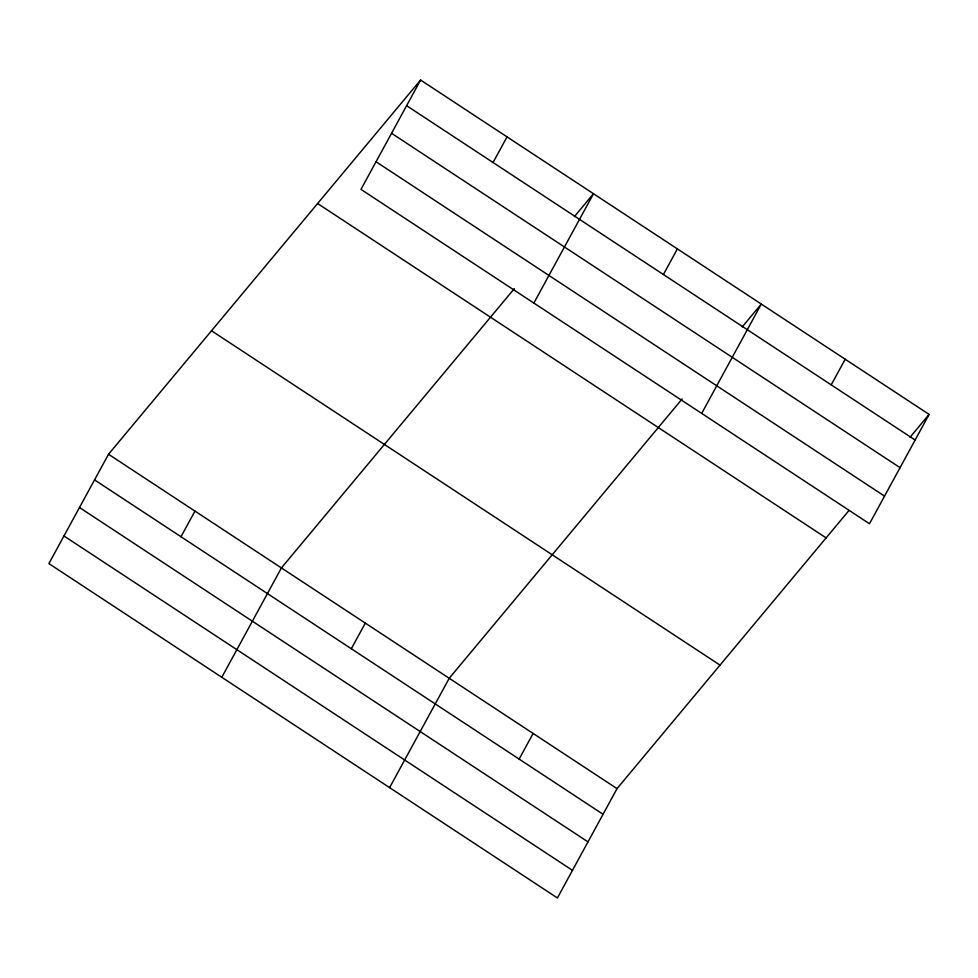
<?xml version="1.0" encoding="UTF-8"?>
<svg xmlns="http://www.w3.org/2000/svg" width="978" height="978" viewBox="0 0 978 978"><rect width="100%" height="100%" fill="white"/><g stroke="black" fill="none" stroke-linecap="round" stroke-linejoin="round"><path stroke-width="1.47" d="M420.589 80.037L360.968 189.377L869.479 523.743L929.1 414.403L420.589 80.037L108.521 454.257L48.9 563.597L557.411 897.963L617.032 788.623L849.002 510.455M180.991 536.726L194.964 511.091M493.059 162.507L507.032 136.871M221.798 677.289L281.407 567.937L514.342 288.62M533.866 303.07L593.487 193.717L574.416 216.59M351.334 648.744L365.32 623.108M663.414 274.525L677.387 248.889M389.599 787.632L449.22 678.28L682.143 398.963M701.678 413.413L761.287 304.06L742.216 326.933M519.147 759.087L533.12 733.451M831.214 384.867L845.2 359.232M910.029 437.276L929.1 414.403M406.616 105.673L915.127 440.039M391.555 133.289L900.066 467.667M376.029 161.749L884.54 496.127M317.606 203.522L826.117 537.888M211.505 330.76L720.016 665.126M108.521 454.257L617.032 788.623M94.536 479.892L603.047 814.258M79.475 507.509L587.986 841.887M63.961 535.968L572.472 870.347"/></g></svg>
